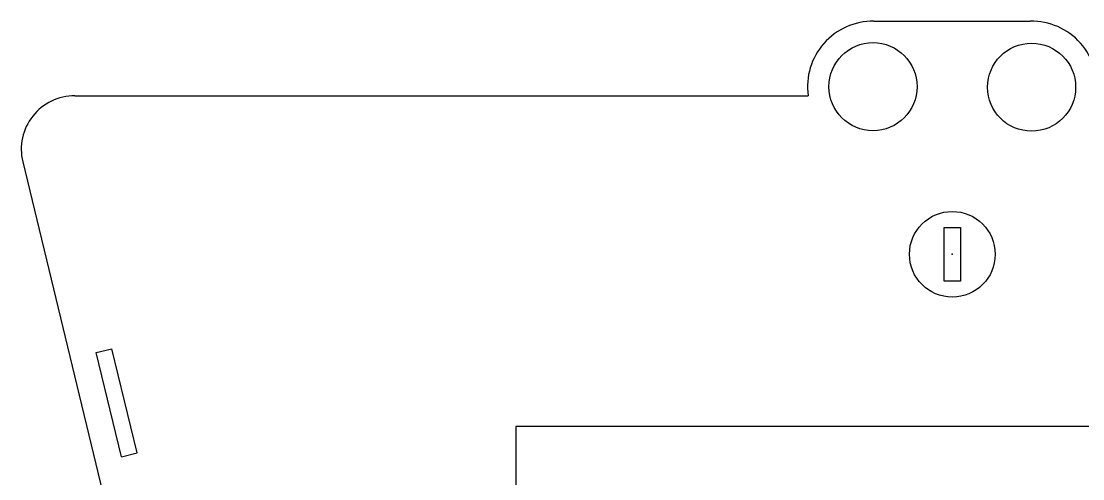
# Model space of a CAD drawing. Header units: centimetres. Extents: x 0 to 967, y -13 to 94.
# Drawn here: x 24.62 to 44.43, y 49.3 to 57.84 of the extents above; entities that cross this region are included whole.
import ezdxf

# ---------------------------------------------------------------- set-up
doc = ezdxf.new("R2010")
doc.units = ezdxf.units.CM
doc.header["$MEASUREMENT"] = 0
doc.layers.add('Picnic Basket-v2.1 v1_Picnic Basket-v2.1 v1_Picnic Basket-v1.3 v1_Picnic Basket-v1.2 v1_Picnic Basket-v1 v3_0', color=7, linetype='Continuous')

msp = doc.modelspace()

# ---------------------------------------------------------------- linework, layer by layer
at = {"layer": 'Picnic Basket-v2.1 v1_Picnic Basket-v2.1 v1_Picnic Basket-v1.3 v1_Picnic Basket-v1.2 v1_Picnic Basket-v1 v3_0'}
for p, q in [((40.534, 57.843), (43.454, 57.843)), ((25.622, 56.451), (39.309, 56.451)), ((24.65, 55.216), (29.338, 35.828)), ((41.849, 53.991), (42.149, 53.991)), ((41.849, 52.991), (41.849, 53.991)), ((42.149, 53.991), (42.149, 52.991)), ((42.149, 52.991), (41.849, 52.991)), ((26.023, 51.655), (26.315, 51.726)), ((26.785, 49.782), (26.315, 51.726)), ((26.493, 49.711), (26.023, 51.655)), ((50.174, 50.276), (33.854, 50.276)), ((33.854, 50.276), (33.854, 40.484)), ((26.493, 49.711), (26.785, 49.782))]:
    msp.add_line(p, q, dxfattribs=at)
for centre, radius in [((40.519, 56.621), 0.822), ((43.479, 56.611), 0.822), ((41.999, 53.491), 0.8)]:
    msp.add_circle(centre, radius, dxfattribs=at)
for centre, radius, start, end in [((40.519, 56.621), 1.222, 89.317, 187.9673), ((43.479, 56.621), 1.222, 352.4753, 91.1729), ((25.622, 55.451), 1, 90, 193.593)]:
    msp.add_arc(centre, radius, start, end, dxfattribs=at)
msp.add_point((41.999, 53.491), dxfattribs=at)

doc.saveas('drawing.dxf')
